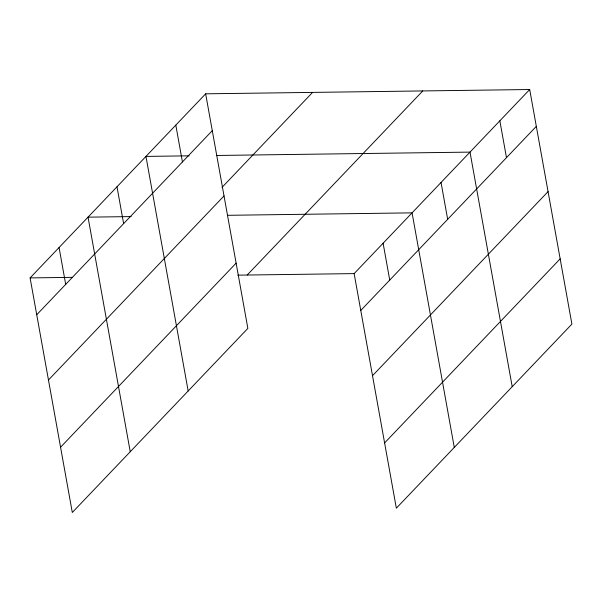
<?xml version="1.0" encoding="UTF-8"?>
<svg xmlns="http://www.w3.org/2000/svg" width="602" height="602" viewBox="0 0 602 602"><rect width="100%" height="100%" fill="white"/><g stroke="black" fill="none" stroke-linecap="round" stroke-linejoin="round"><path stroke-width="0.9" d="M205.651 93.822L247.858 328.391L72.308 512.483L30.1 277.906L205.651 93.822L529.692 89.517L571.9 324.094L396.349 508.178L354.142 273.609L529.692 89.517M36.73 314.748L212.28 130.664M222.003 187.388L312.588 92.399M48.469 379.997L224.027 195.913M60.569 447.226L236.119 263.142M247.204 275.024L422.762 90.94M360.771 310.451L536.322 126.36M372.51 375.701L548.061 191.617M384.603 442.929L560.161 258.845M189.111 155.835L145.962 156.407L188.17 390.984M216.314 155.474L470.004 152.11L512.212 386.68M131.183 216.585L88.035 217.156L130.235 451.733M227.646 215.305L412.077 212.86L454.277 447.429M30.1 277.906L72.308 277.349M237.873 275.152L354.142 273.609M499.848 120.814L506.478 157.656M441.04 182.481L447.67 219.324M383.105 243.231L389.735 280.073M175.807 125.118L182.436 161.961M116.999 186.786L123.628 223.628M59.064 247.535L65.693 284.377"/></g></svg>
